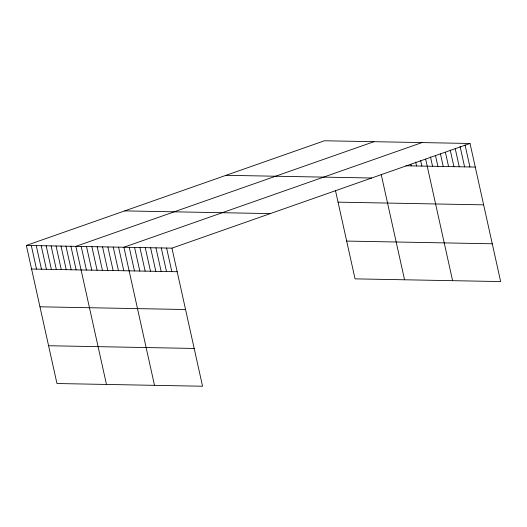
<?xml version="1.0" encoding="UTF-8"?>
<svg xmlns="http://www.w3.org/2000/svg" width="527" height="527" viewBox="0 0 527 527"><rect width="100%" height="100%" fill="white"/><g stroke="black" fill="none" stroke-linecap="round" stroke-linejoin="round"><path stroke-width="0.79" d="M26.35 245.43L171.947 248.138L202.559 386.232L56.962 383.524L26.35 245.43L324.441 140.768L470.038 143.476L500.65 281.57L355.053 278.862L335.534 190.814M373.946 141.691L75.855 246.353L106.467 384.44M421.989 142.586L123.898 247.249L154.51 385.336M171.947 248.138L470.038 143.476M405.869 165.781L475.268 167.072M226.07 175.307L371.667 178.014M338.051 202.144L483.641 204.851M124.721 210.892L270.318 213.6M346.68 241.076L492.271 243.784M31.58 269.027L177.177 271.734M39.96 306.806L185.55 309.514M48.589 345.738L194.18 348.446M465.045 144.951L469.926 166.973M460.058 146.427L464.59 166.868M455.242 148.686L459.254 166.769M450.249 150.155L453.912 166.67M445.434 152.415L448.576 166.572M440.447 153.891L443.233 166.473M435.454 155.366L437.897 166.374M430.467 156.842L432.562 166.275M425.651 159.101L452.601 280.674M420.658 160.57L421.883 166.077M415.671 162.046L416.541 165.979M410.856 164.305L411.205 165.88M381.186 174.351L404.558 279.778M166.604 248.039L171.835 271.636M161.269 247.94L166.499 271.537M155.933 247.842L161.163 271.438M150.59 247.743L155.821 271.333M145.254 247.644L150.485 271.234M139.912 247.545L145.142 271.135M134.576 247.446L139.807 271.036M129.24 247.347L134.471 270.937M118.562 247.15L123.792 270.74M113.219 247.051L118.45 270.641M107.883 246.952L113.114 270.542M102.548 246.847L107.778 270.443M97.205 246.748L102.436 270.344M91.869 246.649L97.1 270.246M86.527 246.55L91.757 270.147M81.191 246.452L86.421 270.048M70.901 246.261L76.132 269.85M65.954 246.168L71.185 269.758M61 246.076L66.231 269.672M56.053 245.984L61.284 269.58M51.099 245.892L56.33 269.488M46.152 245.799L51.382 269.396M41.198 245.707L46.429 269.304M36.251 245.615L41.481 269.211M31.297 245.523L36.528 269.119"/></g></svg>
